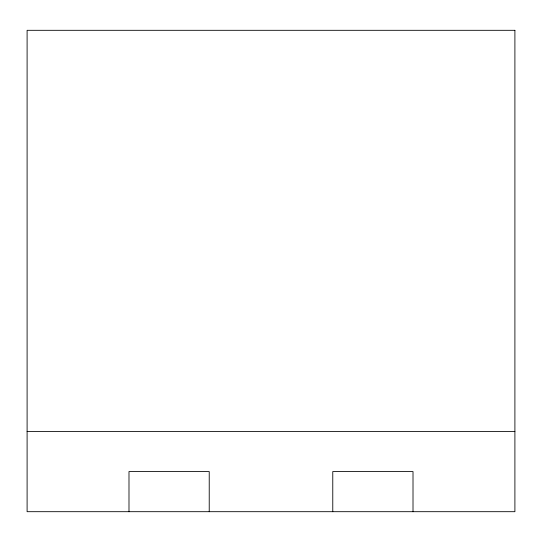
<?xml version="1.0" encoding="UTF-8"?>
<svg xmlns="http://www.w3.org/2000/svg" width="542" height="542" viewBox="0 0 542 542"><rect width="100%" height="100%" fill="white"/><g stroke="black" fill="none" stroke-linecap="round" stroke-linejoin="round"><path stroke-width="0.81" d="M27.1 431.459L514.9 431.459M413.011 511.689L413.011 471.574L332.774 471.574L332.774 511.689M209.226 511.689L209.226 471.574L128.989 471.574L128.989 511.689M514.9 30.311L27.1 30.311L27.1 511.689L514.9 511.689L514.9 30.311"/></g></svg>
